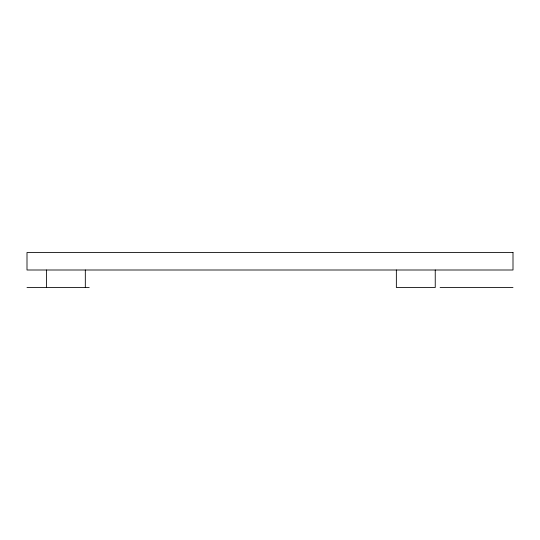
<?xml version="1.0" encoding="UTF-8"?>
<svg xmlns="http://www.w3.org/2000/svg" width="540" height="540" viewBox="0 0 540 540"><rect width="100%" height="100%" fill="white"/><g stroke="black" fill="none" stroke-linecap="round" stroke-linejoin="round"><path stroke-width="0.81" d="M27 287.496L89.208 287.496M440.1 287.496L513 287.496M435.24 270L435.24 287.496L396.36 287.496L396.36 270M85.32 270L85.32 287.496M46.44 270L46.44 287.496M513 252.504L27 252.504L27 270L513 270L513 252.504"/></g></svg>
